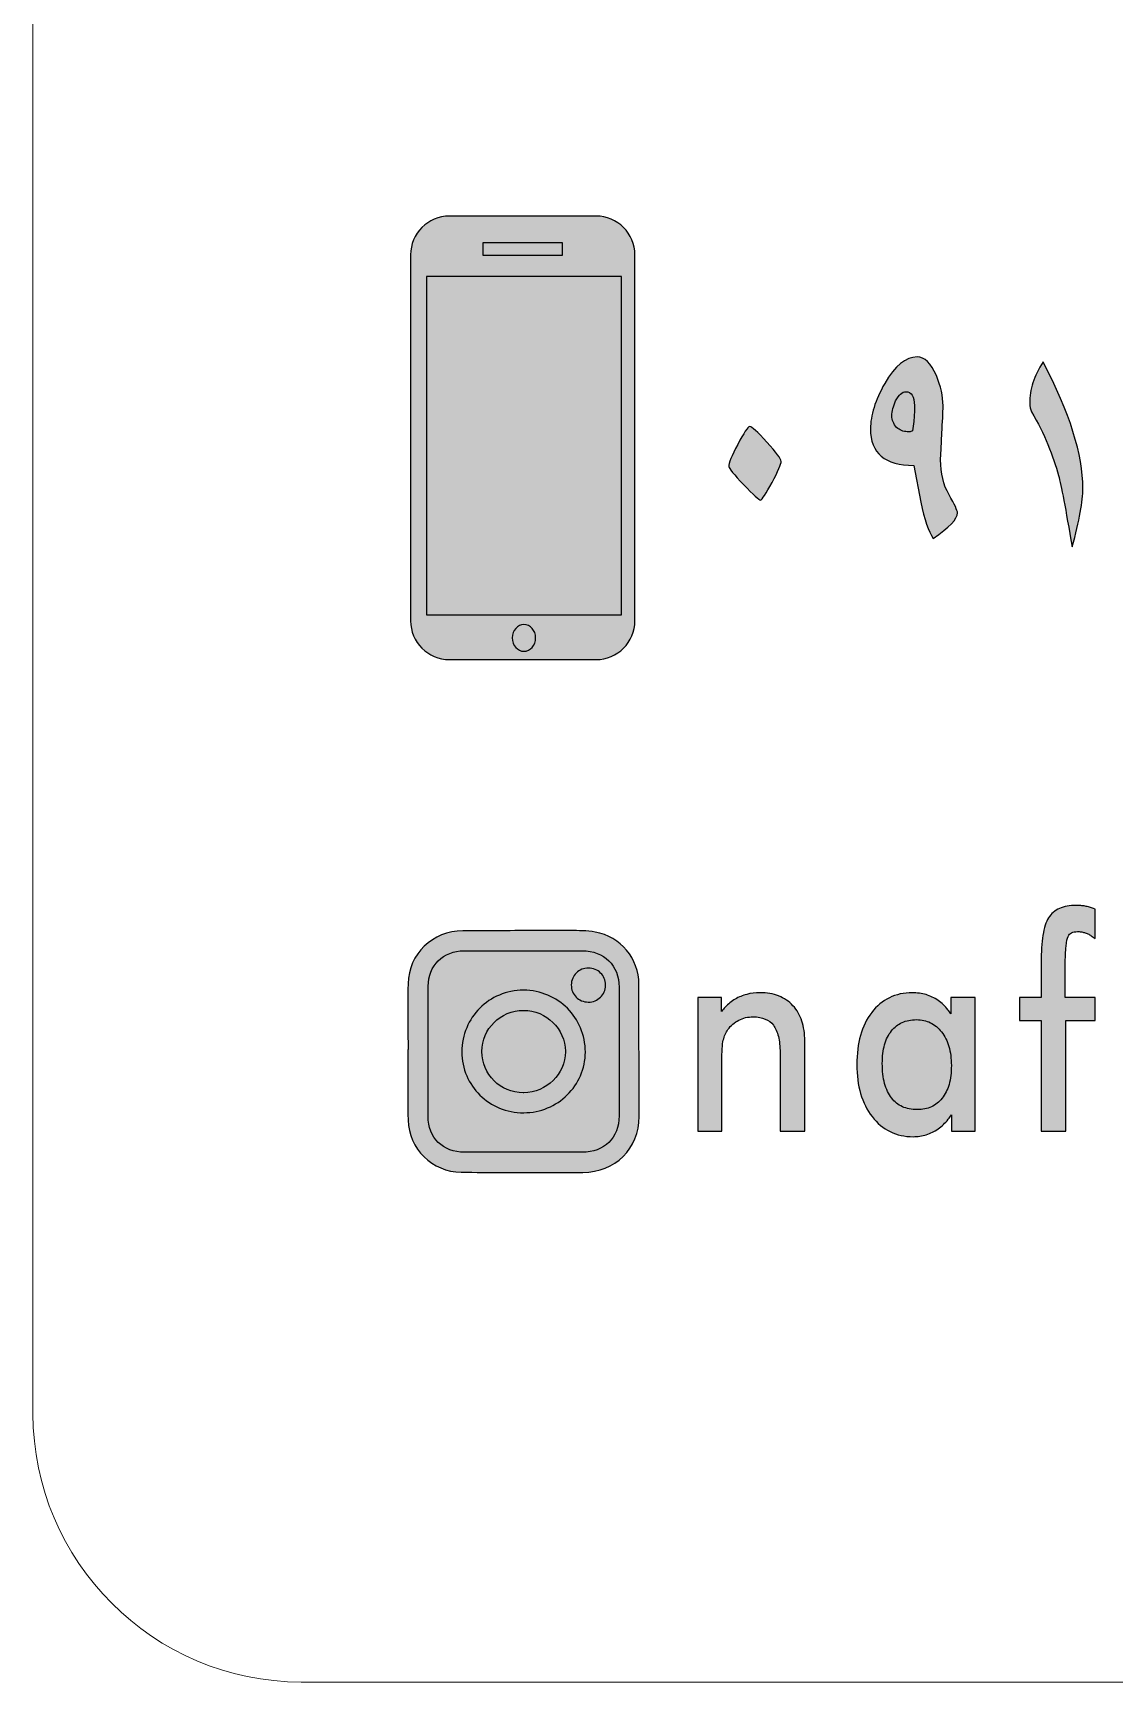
# Model space of a CAD drawing. Header units: millimetres. Extents: x -87.7 to -37.9, y -26.6 to 23.2.
# Drawn here: x -87.65 to -71.59, y -26.61 to -2.11 of the extents above; entities that cross this region are included whole.
import ezdxf

# ---------------------------------------------------------------- set-up
doc = ezdxf.new("R2010")
doc.units = ezdxf.units.MM
doc.header["$MEASUREMENT"] = 0
doc.layers.add('Layer 1', color=7, linetype='Continuous')

msp = doc.modelspace()

# ---------------------------------------------------------------- hatches: boundary and pattern name
at = {"layer": 'Layer 1', "true_color": 0x373435}
h = msp.add_hatch(color=250, dxfattribs=at)
edge = h.paths.add_edge_path()
edge.add_spline(control_points=[(-79.2839, -11.4201), (-79.2839, -11.4201), (-81.4641, -11.4201), (-81.4641, -11.4201), (-81.7827, -11.4201), (-82.0408, -11.1616), (-82.0408, -10.843), (-82.0408, -10.843), (-82.0408, -5.4091), (-82.0408, -5.4091), (-82.0408, -5.0904), (-81.7827, -4.8319), (-81.4641, -4.8319), (-81.4641, -4.8319), (-79.2839, -4.8319), (-79.2839, -4.8319), (-78.9653, -4.8319), (-78.7071, -5.0904), (-78.7071, -5.4091), (-78.7071, -5.4091), (-78.7071, -10.843), (-78.7071, -10.843), (-78.7071, -11.1616), (-78.9653, -11.4201), (-79.2839, -11.4201)], knot_values=[0, 0, 0, 0, 0.125, 0.125, 0.125, 0.25, 0.25, 0.25, 0.375, 0.375, 0.375, 0.5, 0.5, 0.5, 0.625, 0.625, 0.625, 0.75, 0.75, 0.75, 0.875, 0.875, 0.875, 1, 1, 1, 1], degree=3, periodic=1)
at = {"layer": 'Layer 1', "true_color": 0xfefefe}
h = msp.add_hatch(color=7, dxfattribs=at)
edge = h.paths.add_edge_path()
edge.add_spline(control_points=[(-79.7813, -5.414), (-79.7813, -5.414), (-80.9668, -5.414), (-80.9668, -5.414), (-80.9668, -5.414), (-80.9668, -5.2311), (-80.9668, -5.2311), (-80.9668, -5.2311), (-79.7813, -5.2311), (-79.7813, -5.2311), (-79.7813, -5.2311), (-79.7813, -5.414), (-79.7813, -5.414)], knot_values=[0, 0, 0, 0, 0.25, 0.25, 0.25, 0.5, 0.5, 0.5, 0.75, 0.75, 0.75, 1, 1, 1, 1], degree=3, periodic=1)
h = msp.add_hatch(color=7, dxfattribs=at)
edge = h.paths.add_edge_path()
edge.add_spline(control_points=[(-78.9086, -10.7572), (-78.9086, -10.7572), (-81.8038, -10.7572), (-81.8038, -10.7572), (-81.8038, -10.7572), (-81.8038, -5.7283), (-81.8038, -5.7283), (-81.8038, -5.7283), (-78.9086, -5.7283), (-78.9086, -5.7283), (-78.9086, -5.7283), (-78.9086, -10.7572), (-78.9086, -10.7572)], knot_values=[0, 0, 0, 0, 0.25, 0.25, 0.25, 0.5, 0.5, 0.5, 0.75, 0.75, 0.75, 1, 1, 1, 1], degree=3, periodic=1)
at = {"layer": 'Layer 1', "true_color": 0x373435}
h = msp.add_hatch(color=250, dxfattribs=at)
edge = h.paths.add_edge_path()
edge.add_spline(control_points=[(-73.9147, -9.2418), (-73.9147, -9.33), (-74.0349, -9.456), (-74.2754, -9.6194), (-74.3427, -9.5161), (-74.405, -9.3371), (-74.4611, -9.083), (-74.4611, -9.083), (-74.5652, -8.5344), (-74.5652, -8.5344), (-74.9932, -8.5344), (-75.2074, -8.3537), (-75.2074, -7.9922), (-75.2074, -7.7924), (-75.1369, -7.5674), (-74.9961, -7.3183), (-74.8442, -7.0558), (-74.6826, -6.9244), (-74.512, -6.9244), (-74.405, -6.9244), (-74.3099, -7.017), (-74.2275, -7.202), (-74.1616, -7.3589), (-74.1289, -7.5083), (-74.1289, -7.6509), (-74.1289, -7.756), (-74.1353, -7.8907), (-74.1487, -8.0541), (-74.1487, -8.0541), (-74.1569, -8.2867), (-74.1569, -8.2867), (-74.1569, -8.2867), (-74.1652, -8.4541), (-74.1652, -8.4541), (-74.1652, -8.6521), (-74.1239, -8.8246), (-74.0403, -8.9707), (-73.9564, -9.1168), (-73.9147, -9.2072), (-73.9147, -9.2418)], knot_values=[0, 0, 0, 0, 0.0769231, 0.0769231, 0.0769231, 0.1538462, 0.1538462, 0.1538462, 0.2307692, 0.2307692, 0.2307692, 0.3076923, 0.3076923, 0.3076923, 0.3846154, 0.3846154, 0.3846154, 0.4615385, 0.4615385, 0.4615385, 0.5384615, 0.5384615, 0.5384615, 0.6153846, 0.6153846, 0.6153846, 0.6923077, 0.6923077, 0.6923077, 0.7692308, 0.7692308, 0.7692308, 0.8461538, 0.8461538, 0.8461538, 0.9230769, 0.9230769, 0.9230769, 1, 1, 1, 1], degree=3, periodic=1)
h = msp.add_hatch(color=250, dxfattribs=at)
edge = h.paths.add_edge_path()
edge.add_spline(control_points=[(-72.0503, -8.8758), (-72.0503, -9.0629), (-72.104, -9.3531), (-72.2108, -9.7466), (-72.3067, -9.1814), (-72.3736, -8.8271), (-72.4121, -8.6857), (-72.4507, -8.5431), (-72.5032, -8.3904), (-72.5702, -8.2271), (-72.6364, -8.0636), (-72.7178, -7.9012), (-72.8136, -7.7403), (-72.8322, -7.701), (-72.8416, -7.6582), (-72.8416, -7.6107), (-72.8416, -7.5614), (-72.838, -7.511), (-72.8305, -7.4591), (-72.8229, -7.408), (-72.8107, -7.3572), (-72.7941, -7.3079), (-72.7599, -7.2068), (-72.7095, -7.1034), (-72.6418, -6.998), (-72.2476, -7.7528), (-72.0503, -8.3786), (-72.0503, -8.8758)], knot_values=[0, 0, 0, 0, 0.1111111, 0.1111111, 0.1111111, 0.2222222, 0.2222222, 0.2222222, 0.3333333, 0.3333333, 0.3333333, 0.4444444, 0.4444444, 0.4444444, 0.5555556, 0.5555556, 0.5555556, 0.6666667, 0.6666667, 0.6666667, 0.7777778, 0.7777778, 0.7777778, 0.8888889, 0.8888889, 0.8888889, 1, 1, 1, 1], degree=3, periodic=1)
h = msp.add_hatch(color=250, dxfattribs=at)
edge = h.paths.add_edge_path()
edge.add_spline(control_points=[(-74.554, -7.7248), (-74.554, -7.7248), (-74.554, -7.6473), (-74.554, -7.6473), (-74.554, -7.5094), (-74.5973, -7.4407), (-74.6836, -7.4407), (-74.734, -7.4407), (-74.7841, -7.4861), (-74.833, -7.5764), (-74.8705, -7.656), (-74.8892, -7.7301), (-74.8892, -7.7989), (-74.8892, -7.8615), (-74.8658, -7.9185), (-74.8193, -7.9699), (-74.7729, -8.0131), (-74.7196, -8.0343), (-74.6602, -8.0343), (-74.6602, -8.0343), (-74.6156, -8.0343), (-74.6156, -8.0343), (-74.6156, -8.0343), (-74.585, -8.0213), (-74.585, -8.0213), (-74.585, -8.0213), (-74.5652, -7.8827), (-74.5652, -7.8827), (-74.5652, -7.8827), (-74.554, -7.7248), (-74.554, -7.7248)], knot_values=[0, 0, 0, 0, 0.1, 0.1, 0.1, 0.2, 0.2, 0.2, 0.3, 0.3, 0.3, 0.4, 0.4, 0.4, 0.5, 0.5, 0.5, 0.6, 0.6, 0.6, 0.7, 0.7, 0.7, 0.8, 0.8, 0.8, 0.9, 0.9, 0.9, 1, 1, 1, 1], degree=3, periodic=1)
h = msp.add_hatch(color=250, dxfattribs=at)
edge = h.paths.add_edge_path()
edge.add_spline(control_points=[(-76.5339, -8.4764), (-76.5339, -8.5149), (-76.5789, -8.6189), (-76.6693, -8.7878), (-76.7593, -8.9566), (-76.8165, -9.0445), (-76.841, -9.051), (-76.8615, -9.051), (-76.9447, -8.9743), (-77.0901, -8.8216), (-77.2355, -8.669), (-77.3104, -8.5786), (-77.314, -8.5506), (-77.314, -8.5055), (-77.269, -8.3962), (-77.179, -8.2233), (-77.0887, -8.0498), (-77.0296, -7.9612), (-77.0011, -7.9569), (-76.9713, -7.9569), (-76.8859, -8.0343), (-76.7452, -8.1891), (-76.6041, -8.3443), (-76.5339, -8.4396), (-76.5339, -8.4764)], knot_values=[0, 0, 0, 0, 0.125, 0.125, 0.125, 0.25, 0.25, 0.25, 0.375, 0.375, 0.375, 0.5, 0.5, 0.5, 0.625, 0.625, 0.625, 0.75, 0.75, 0.75, 0.875, 0.875, 0.875, 1, 1, 1, 1], degree=3, periodic=1)
at = {"layer": 'Layer 1', "true_color": 0xfefefe}
h = msp.add_hatch(color=7, dxfattribs=at)
edge = h.paths.add_edge_path()
edge.add_spline(control_points=[(-80.1825, -11.0973), (-80.1825, -11.2075), (-80.2603, -11.2964), (-80.3564, -11.2964), (-80.4524, -11.2964), (-80.5299, -11.2075), (-80.5299, -11.0973), (-80.5299, -10.9872), (-80.4524, -10.8982), (-80.3564, -10.8982), (-80.2603, -10.8982), (-80.1825, -10.9872), (-80.1825, -11.0973)], knot_values=[0, 0, 0, 0, 0.25, 0.25, 0.25, 0.5, 0.5, 0.5, 0.75, 0.75, 0.75, 1, 1, 1, 1], degree=3, periodic=1)
at = {"layer": 'Layer 1', "true_color": 0x363435}
h = msp.add_hatch(color=250, dxfattribs=at)
edge = h.paths.add_edge_path()
edge.add_spline(control_points=[(-72.6719, -18.3877), (-72.6719, -18.3877), (-72.6719, -16.7834), (-72.6719, -16.7834), (-72.6719, -16.7834), (-72.9927, -16.7834), (-72.9927, -16.7834), (-72.9927, -16.7834), (-72.9927, -16.4376), (-72.9927, -16.4376), (-72.9927, -16.4376), (-72.6719, -16.4376), (-72.6719, -16.4376), (-72.6719, -16.4376), (-72.6719, -15.9218), (-72.6719, -15.9218), (-72.6719, -15.7617), (-72.6628, -15.6264), (-72.645, -15.5167), (-72.6266, -15.4042), (-72.5986, -15.3176), (-72.561, -15.2574), (-72.5221, -15.1949), (-72.4675, -15.1479), (-72.3978, -15.1168), (-72.3299, -15.0867), (-72.2479, -15.0715), (-72.1521, -15.0715), (-72.1521, -15.0715), (-72.0836, -15.074), (-72.0836, -15.074), (-72.0614, -15.0757), (-72.0391, -15.0786), (-72.0172, -15.0823), (-71.9958, -15.0859), (-71.9743, -15.0908), (-71.9533, -15.0967), (-71.9328, -15.1026), (-71.9123, -15.1098), (-71.8922, -15.1178), (-71.8922, -15.1178), (-71.8683, -15.1274), (-71.8683, -15.1274), (-71.8683, -15.1274), (-71.8683, -15.5614), (-71.8683, -15.5614), (-71.8683, -15.5614), (-71.927, -15.523), (-71.927, -15.523), (-71.9436, -15.5122), (-71.9605, -15.5027), (-71.9772, -15.4948), (-71.9938, -15.4871), (-72.0107, -15.4806), (-72.0272, -15.4757), (-72.0443, -15.4707), (-72.0613, -15.4666), (-72.0781, -15.4643), (-72.0953, -15.4618), (-72.1128, -15.4605), (-72.1304, -15.4605), (-72.1662, -15.4605), (-72.1958, -15.4666), (-72.2188, -15.4789), (-72.2406, -15.4905), (-72.2578, -15.5084), (-72.27, -15.5319), (-72.2836, -15.5584), (-72.2943, -15.607), (-72.3015, -15.6772), (-72.3091, -15.7503), (-72.3131, -15.8466), (-72.3131, -15.9657), (-72.3131, -15.9657), (-72.3131, -16.4376), (-72.3131, -16.4376), (-72.3131, -16.4376), (-71.8683, -16.4376), (-71.8683, -16.4376), (-71.8683, -16.4376), (-71.8683, -16.7834), (-71.8683, -16.7834), (-71.8683, -16.7834), (-72.3057, -16.7834), (-72.3057, -16.7834), (-72.3057, -16.7834), (-72.3057, -18.4257), (-72.3057, -18.4257), (-72.3057, -18.4257), (-72.6719, -18.4257), (-72.6719, -18.4257), (-72.6719, -18.4257), (-72.6719, -18.3877), (-72.6719, -18.3877)], knot_values=[0, 0, 0, 0, 0.0322581, 0.0322581, 0.0322581, 0.0645161, 0.0645161, 0.0645161, 0.0967742, 0.0967742, 0.0967742, 0.1290323, 0.1290323, 0.1290323, 0.1612903, 0.1612903, 0.1612903, 0.1935484, 0.1935484, 0.1935484, 0.2258065, 0.2258065, 0.2258065, 0.2580645, 0.2580645, 0.2580645, 0.2903226, 0.2903226, 0.2903226, 0.3225806, 0.3225806, 0.3225806, 0.3548387, 0.3548387, 0.3548387, 0.3870968, 0.3870968, 0.3870968, 0.4193548, 0.4193548, 0.4193548, 0.4516129, 0.4516129, 0.4516129, 0.483871, 0.483871, 0.483871, 0.516129, 0.516129, 0.516129, 0.5483871, 0.5483871, 0.5483871, 0.5806452, 0.5806452, 0.5806452, 0.6129032, 0.6129032, 0.6129032, 0.6451613, 0.6451613, 0.6451613, 0.6774194, 0.6774194, 0.6774194, 0.7096774, 0.7096774, 0.7096774, 0.7419355, 0.7419355, 0.7419355, 0.7741935, 0.7741935, 0.7741935, 0.8064516, 0.8064516, 0.8064516, 0.8387097, 0.8387097, 0.8387097, 0.8709677, 0.8709677, 0.8709677, 0.9032258, 0.9032258, 0.9032258, 0.9354839, 0.9354839, 0.9354839, 0.9677419, 0.9677419, 0.9677419, 1, 1, 1, 1], degree=3, periodic=1)
h = msp.add_hatch(color=250, dxfattribs=at)
edge = h.paths.add_edge_path()
edge.add_spline(control_points=[(-82.0788, -17.2095), (-82.0788, -17.2095), (-82.0797, -16.9283), (-82.0797, -16.9283), (-82.0809, -16.6967), (-82.082, -16.4648), (-82.0778, -16.2336), (-82.0737, -16.0123), (-81.9824, -15.8163), (-81.8365, -15.6759), (-81.69, -15.5349), (-81.4882, -15.4493), (-81.2641, -15.4489), (-81.2641, -15.4489), (-80.8496, -15.4476), (-80.8496, -15.4476), (-80.4653, -15.4464), (-80.0807, -15.4451), (-79.6961, -15.4458), (-79.6961, -15.4458), (-79.6708, -15.4457), (-79.6708, -15.4457), (-79.5465, -15.446), (-79.4199, -15.4463), (-79.2968, -15.4685), (-79.1066, -15.503), (-78.945, -15.6008), (-78.8308, -15.7375), (-78.716, -15.8749), (-78.6488, -16.0525), (-78.6482, -16.245), (-78.6482, -16.245), (-78.6441, -18.206), (-78.6441, -18.206), (-78.6443, -18.4462), (-78.7328, -18.6538), (-78.8819, -18.8014), (-79.0311, -18.9493), (-79.2408, -19.0367), (-79.4827, -19.0367), (-79.4827, -19.0367), (-80.0249, -19.0374), (-80.0249, -19.0374), (-80.4465, -19.0384), (-80.8685, -19.0393), (-81.2898, -19.0351), (-81.5037, -19.0329), (-81.6983, -18.9457), (-81.8405, -18.806), (-81.983, -18.6663), (-82.0734, -18.4735), (-82.0783, -18.2612), (-82.0836, -18.027), (-82.0823, -17.792), (-82.081, -17.5576), (-82.081, -17.5576), (-82.08, -17.2095), (-82.08, -17.2095), (-82.08, -17.2095), (-82.0788, -17.2095), (-82.0788, -17.2095)], knot_values=[0, 0, 0, 0, 0.05, 0.05, 0.05, 0.1, 0.1, 0.1, 0.15, 0.15, 0.15, 0.2, 0.2, 0.2, 0.25, 0.25, 0.25, 0.3, 0.3, 0.3, 0.35, 0.35, 0.35, 0.4, 0.4, 0.4, 0.45, 0.45, 0.45, 0.5, 0.5, 0.5, 0.55, 0.55, 0.55, 0.6, 0.6, 0.6, 0.65, 0.65, 0.65, 0.7, 0.7, 0.7, 0.75, 0.75, 0.75, 0.8, 0.8, 0.8, 0.85, 0.85, 0.85, 0.9, 0.9, 0.9, 0.95, 0.95, 0.95, 1, 1, 1, 1], degree=3, periodic=1)
h = msp.add_hatch(color=250, dxfattribs=at)
edge = h.paths.add_edge_path()
edge.add_spline(control_points=[(-81.7797, -17.245), (-81.7797, -17.245), (-81.7797, -18.2046), (-81.7797, -18.2046), (-81.7797, -18.3639), (-81.7248, -18.4981), (-81.6302, -18.5917), (-81.5357, -18.6853), (-81.4004, -18.7394), (-81.2393, -18.7394), (-81.2393, -18.7394), (-79.4926, -18.7394), (-79.4926, -18.7394), (-79.3274, -18.7394), (-79.1898, -18.6853), (-79.0941, -18.5911), (-78.9987, -18.4972), (-78.9435, -18.3618), (-78.9434, -18.1997), (-78.9434, -18.1997), (-78.9434, -16.2866), (-78.9434, -16.2866), (-78.9435, -16.1245), (-78.9988, -15.9886), (-79.0945, -15.8938), (-79.1901, -15.7991), (-79.3274, -15.7442), (-79.4913, -15.7439), (-79.4913, -15.7439), (-81.244, -15.7442), (-81.244, -15.7442), (-81.4002, -15.7443), (-81.5344, -15.7999), (-81.6289, -15.8933), (-81.7234, -15.9869), (-81.7793, -16.1194), (-81.7793, -16.2735), (-81.7793, -16.2735), (-81.7797, -17.245), (-81.7797, -17.245)], knot_values=[0, 0, 0, 0, 0.0769231, 0.0769231, 0.0769231, 0.1538462, 0.1538462, 0.1538462, 0.2307692, 0.2307692, 0.2307692, 0.3076923, 0.3076923, 0.3076923, 0.3846154, 0.3846154, 0.3846154, 0.4615385, 0.4615385, 0.4615385, 0.5384615, 0.5384615, 0.5384615, 0.6153846, 0.6153846, 0.6153846, 0.6923077, 0.6923077, 0.6923077, 0.7692308, 0.7692308, 0.7692308, 0.8461538, 0.8461538, 0.8461538, 0.9230769, 0.9230769, 0.9230769, 1, 1, 1, 1], degree=3, periodic=1)
h = msp.add_hatch(color=250, dxfattribs=at)
edge = h.paths.add_edge_path()
edge.add_spline(control_points=[(-79.3982, -16.002), (-79.3265, -16.0028), (-79.2628, -16.0309), (-79.2172, -16.076), (-79.1713, -16.1214), (-79.1433, -16.1843), (-79.1433, -16.2542), (-79.1433, -16.2542), (-79.1433, -16.2585), (-79.1433, -16.2585), (-79.1443, -16.3286), (-79.173, -16.3908), (-79.2186, -16.4356), (-79.2644, -16.4802), (-79.3274, -16.5076), (-79.3974, -16.5078), (-79.3974, -16.5078), (-79.4018, -16.5079), (-79.4018, -16.5079), (-79.4732, -16.5068), (-79.5364, -16.4784), (-79.5814, -16.4327), (-79.6264, -16.3868), (-79.6535, -16.3236), (-79.6531, -16.2531), (-79.6523, -16.1825), (-79.6233, -16.1193), (-79.5774, -16.0742), (-79.5314, -16.0291), (-79.468, -16.0014), (-79.3982, -16.002)], knot_values=[0, 0, 0, 0, 0.1, 0.1, 0.1, 0.2, 0.2, 0.2, 0.3, 0.3, 0.3, 0.4, 0.4, 0.4, 0.5, 0.5, 0.5, 0.6, 0.6, 0.6, 0.7, 0.7, 0.7, 0.8, 0.8, 0.8, 0.9, 0.9, 0.9, 1, 1, 1, 1], degree=3, periodic=1)
h = msp.add_hatch(color=250, dxfattribs=at)
edge = h.paths.add_edge_path()
edge.add_spline(control_points=[(-80.3604, -18.1515), (-80.616, -18.1516), (-80.8452, -18.0516), (-81.0108, -17.8888), (-81.1765, -17.7262), (-81.2785, -17.5003), (-81.2787, -17.2493), (-81.2787, -17.2493), (-81.2788, -17.2467), (-81.2788, -17.2467), (-81.2784, -16.9913), (-81.177, -16.7624), (-81.012, -16.5976), (-80.847, -16.4328), (-80.618, -16.3317), (-80.3631, -16.3316), (-80.3631, -16.3316), (-80.3612, -16.3315), (-80.3612, -16.3315), (-80.106, -16.3321), (-79.8764, -16.4345), (-79.711, -16.6003), (-79.5456, -16.7661), (-79.4437, -16.9958), (-79.4437, -17.251), (-79.4439, -17.4988), (-79.5471, -17.724), (-79.7133, -17.8871), (-79.8793, -18.0502), (-80.1085, -18.1513), (-80.3604, -18.1515)], knot_values=[0, 0, 0, 0, 0.1, 0.1, 0.1, 0.2, 0.2, 0.2, 0.3, 0.3, 0.3, 0.4, 0.4, 0.4, 0.5, 0.5, 0.5, 0.6, 0.6, 0.6, 0.7, 0.7, 0.7, 0.8, 0.8, 0.8, 0.9, 0.9, 0.9, 1, 1, 1, 1], degree=3, periodic=1)
h = msp.add_hatch(color=250, dxfattribs=at)
edge = h.paths.add_edge_path()
edge.add_spline(control_points=[(-77.7748, -18.3877), (-77.7748, -18.3877), (-77.7748, -16.4376), (-77.7748, -16.4376), (-77.7748, -16.4376), (-77.4195, -16.4376), (-77.4195, -16.4376), (-77.4195, -16.4376), (-77.4195, -16.6459), (-77.4195, -16.6459), (-77.4026, -16.624), (-77.3849, -16.6035), (-77.3666, -16.5842), (-77.3211, -16.536), (-77.2713, -16.4959), (-77.2177, -16.464), (-77.1643, -16.4326), (-77.1064, -16.4085), (-77.0448, -16.3926), (-76.9831, -16.3768), (-76.9175, -16.3687), (-76.8486, -16.3687), (-76.7455, -16.3687), (-76.6531, -16.3848), (-76.5717, -16.4164), (-76.4893, -16.4485), (-76.4182, -16.4968), (-76.359, -16.5609), (-76.3002, -16.6248), (-76.256, -16.7008), (-76.2266, -16.789), (-76.1976, -16.876), (-76.1831, -16.9751), (-76.1831, -17.0858), (-76.1831, -17.0858), (-76.1831, -18.4257), (-76.1831, -18.4257), (-76.1831, -18.4257), (-76.5506, -18.4257), (-76.5506, -18.4257), (-76.5506, -18.4257), (-76.5506, -17.2615), (-76.5506, -17.2615), (-76.5506, -17.1677), (-76.5592, -17.0863), (-76.5761, -17.0177), (-76.5926, -16.9507), (-76.6174, -16.8955), (-76.6497, -16.8526), (-76.6812, -16.8108), (-76.7214, -16.7795), (-76.7699, -16.7589), (-76.8198, -16.7375), (-76.8797, -16.7268), (-76.9487, -16.7268), (-76.9885, -16.7268), (-77.0266, -16.7309), (-77.0622, -16.739), (-77.098, -16.7472), (-77.1321, -16.7596), (-77.164, -16.7759), (-77.196, -16.792), (-77.2255, -16.8119), (-77.2524, -16.8352), (-77.279, -16.8583), (-77.3032, -16.8851), (-77.3246, -16.9155), (-77.3406, -16.9383), (-77.3547, -16.9631), (-77.3662, -16.9892), (-77.3776, -17.0152), (-77.3871, -17.0435), (-77.3942, -17.0734), (-77.4013, -17.1036), (-77.4067, -17.1459), (-77.4104, -17.1998), (-77.4141, -17.2543), (-77.416, -17.3209), (-77.416, -17.3993), (-77.416, -17.3993), (-77.416, -18.4257), (-77.416, -18.4257), (-77.416, -18.4257), (-77.7748, -18.4257), (-77.7748, -18.4257), (-77.7748, -18.4257), (-77.7748, -18.3877), (-77.7748, -18.3877)], knot_values=[0, 0, 0, 0, 0.0344828, 0.0344828, 0.0344828, 0.0689655, 0.0689655, 0.0689655, 0.1034483, 0.1034483, 0.1034483, 0.137931, 0.137931, 0.137931, 0.1724138, 0.1724138, 0.1724138, 0.2068966, 0.2068966, 0.2068966, 0.2413793, 0.2413793, 0.2413793, 0.2758621, 0.2758621, 0.2758621, 0.3103448, 0.3103448, 0.3103448, 0.3448276, 0.3448276, 0.3448276, 0.3793103, 0.3793103, 0.3793103, 0.4137931, 0.4137931, 0.4137931, 0.4482759, 0.4482759, 0.4482759, 0.4827586, 0.4827586, 0.4827586, 0.5172414, 0.5172414, 0.5172414, 0.5517241, 0.5517241, 0.5517241, 0.5862069, 0.5862069, 0.5862069, 0.6206897, 0.6206897, 0.6206897, 0.6551724, 0.6551724, 0.6551724, 0.6896552, 0.6896552, 0.6896552, 0.7241379, 0.7241379, 0.7241379, 0.7586207, 0.7586207, 0.7586207, 0.7931034, 0.7931034, 0.7931034, 0.8275862, 0.8275862, 0.8275862, 0.862069, 0.862069, 0.862069, 0.8965517, 0.8965517, 0.8965517, 0.9310345, 0.9310345, 0.9310345, 0.9655172, 0.9655172, 0.9655172, 1, 1, 1, 1], degree=3, periodic=1)
h = msp.add_hatch(color=250, dxfattribs=at)
edge = h.paths.add_edge_path()
edge.add_spline(control_points=[(-73.6525, -16.4756), (-73.6525, -16.4756), (-73.6525, -18.4257), (-73.6525, -18.4257), (-73.6525, -18.4257), (-74.0056, -18.4257), (-74.0056, -18.4257), (-74.0056, -18.4257), (-74.0056, -18.1846), (-74.0056, -18.1846), (-74.0205, -18.2071), (-74.0362, -18.2286), (-74.0524, -18.2488), (-74.0972, -18.3047), (-74.1473, -18.3522), (-74.202, -18.3906), (-74.2574, -18.4292), (-74.3163, -18.4585), (-74.3779, -18.478), (-74.4399, -18.4973), (-74.5051, -18.5071), (-74.5731, -18.5071), (-74.6987, -18.5071), (-74.8126, -18.4822), (-74.9145, -18.4324), (-75.0161, -18.3829), (-75.1056, -18.3083), (-75.1825, -18.2091), (-75.2586, -18.1109), (-75.3157, -17.9971), (-75.3536, -17.8677), (-75.3912, -17.7394), (-75.4101, -17.5957), (-75.4101, -17.4369), (-75.4101, -17.2763), (-75.3917, -17.1311), (-75.3552, -17.0024), (-75.3184, -16.8727), (-75.2628, -16.7593), (-75.1889, -16.6626), (-75.1143, -16.5651), (-75.0265, -16.4916), (-74.9261, -16.4425), (-74.8257, -16.3934), (-74.7128, -16.3687), (-74.5879, -16.3687), (-74.5146, -16.3687), (-74.4455, -16.3783), (-74.3814, -16.3972), (-74.3171, -16.4163), (-74.2571, -16.4452), (-74.2022, -16.4836), (-74.1477, -16.5216), (-74.0983, -16.5689), (-74.0547, -16.6253), (-74.0403, -16.6439), (-74.0263, -16.6636), (-74.013, -16.6845), (-74.013, -16.6845), (-74.013, -16.4376), (-74.013, -16.4376), (-74.013, -16.4376), (-73.6525, -16.4376), (-73.6525, -16.4376), (-73.6525, -16.4376), (-73.6525, -16.4756), (-73.6525, -16.4756)], knot_values=[0, 0, 0, 0, 0.0454545, 0.0454545, 0.0454545, 0.0909091, 0.0909091, 0.0909091, 0.1363636, 0.1363636, 0.1363636, 0.1818182, 0.1818182, 0.1818182, 0.2272727, 0.2272727, 0.2272727, 0.2727273, 0.2727273, 0.2727273, 0.3181818, 0.3181818, 0.3181818, 0.3636364, 0.3636364, 0.3636364, 0.4090909, 0.4090909, 0.4090909, 0.4545455, 0.4545455, 0.4545455, 0.5, 0.5, 0.5, 0.5454545, 0.5454545, 0.5454545, 0.5909091, 0.5909091, 0.5909091, 0.6363636, 0.6363636, 0.6363636, 0.6818182, 0.6818182, 0.6818182, 0.7272727, 0.7272727, 0.7272727, 0.7727273, 0.7727273, 0.7727273, 0.8181818, 0.8181818, 0.8181818, 0.8636364, 0.8636364, 0.8636364, 0.9090909, 0.9090909, 0.9090909, 0.9545455, 0.9545455, 0.9545455, 1, 1, 1, 1], degree=3, periodic=1)
h = msp.add_hatch(color=250, dxfattribs=at)
edge = h.paths.add_edge_path()
edge.add_spline(control_points=[(-80.3616, -16.6308), (-80.3616, -16.6308), (-80.3648, -16.6309), (-80.3648, -16.6309), (-80.535, -16.6313), (-80.6894, -16.6999), (-80.8008, -16.8101), (-80.9122, -16.9203), (-80.9814, -17.0725), (-80.9814, -17.2402), (-80.9814, -17.2402), (-80.9813, -17.2433), (-80.9813, -17.2433), (-80.9811, -17.4117), (-80.912, -17.5646), (-80.8008, -17.6752), (-80.6898, -17.7857), (-80.536, -17.8544), (-80.3666, -17.8545), (-80.3666, -17.8545), (-80.3592, -17.8544), (-80.3592, -17.8544), (-80.1893, -17.8529), (-80.0345, -17.7835), (-79.9226, -17.6733), (-79.8107, -17.5631), (-79.7411, -17.4117), (-79.7409, -17.2459), (-79.7409, -17.2459), (-79.741, -17.239), (-79.741, -17.239), (-79.7427, -17.0716), (-79.8131, -16.9194), (-79.9252, -16.8095), (-80.0374, -16.6993), (-80.1921, -16.6308), (-80.3616, -16.6308)], knot_values=[0, 0, 0, 0, 0.0833333, 0.0833333, 0.0833333, 0.1666667, 0.1666667, 0.1666667, 0.25, 0.25, 0.25, 0.3333333, 0.3333333, 0.3333333, 0.4166667, 0.4166667, 0.4166667, 0.5, 0.5, 0.5, 0.5833333, 0.5833333, 0.5833333, 0.6666667, 0.6666667, 0.6666667, 0.75, 0.75, 0.75, 0.8333333, 0.8333333, 0.8333333, 0.9166667, 0.9166667, 0.9166667, 1, 1, 1, 1], degree=3, periodic=1)
h = msp.add_hatch(color=250, dxfattribs=at)
edge = h.paths.add_edge_path()
edge.add_spline(control_points=[(-74.0056, -17.4496), (-74.0056, -17.3451), (-74.018, -17.251), (-74.0426, -17.1677), (-74.0669, -17.0855), (-74.1034, -17.0131), (-74.1517, -16.9514), (-74.1994, -16.8901), (-74.2543, -16.8442), (-74.316, -16.814), (-74.3775, -16.7838), (-74.447, -16.7686), (-74.5239, -16.7686), (-74.6044, -16.7686), (-74.6757, -16.7828), (-74.7375, -16.8107), (-74.7985, -16.8383), (-74.8513, -16.8803), (-74.8955, -16.9359), (-74.9404, -16.9925), (-74.9744, -17.0609), (-74.997, -17.1406), (-75.0199, -17.2216), (-75.0316, -17.315), (-75.0316, -17.4204), (-75.0316, -17.5325), (-75.0199, -17.6316), (-74.9966, -17.7175), (-74.9737, -17.802), (-74.9396, -17.8736), (-74.8944, -17.932), (-74.85, -17.9897), (-74.796, -18.0331), (-74.7334, -18.0617), (-74.6701, -18.0906), (-74.5965, -18.1051), (-74.513, -18.1051), (-74.4333, -18.1051), (-74.3625, -18.091), (-74.3011, -18.063), (-74.2401, -18.0351), (-74.1871, -17.993), (-74.1425, -17.9368), (-74.0972, -17.8799), (-74.063, -17.811), (-74.0404, -17.731), (-74.0173, -17.6494), (-74.0056, -17.5555), (-74.0056, -17.4496)], knot_values=[0, 0, 0, 0, 0.0625, 0.0625, 0.0625, 0.125, 0.125, 0.125, 0.1875, 0.1875, 0.1875, 0.25, 0.25, 0.25, 0.3125, 0.3125, 0.3125, 0.375, 0.375, 0.375, 0.4375, 0.4375, 0.4375, 0.5, 0.5, 0.5, 0.5625, 0.5625, 0.5625, 0.625, 0.625, 0.625, 0.6875, 0.6875, 0.6875, 0.75, 0.75, 0.75, 0.8125, 0.8125, 0.8125, 0.875, 0.875, 0.875, 0.9375, 0.9375, 0.9375, 1, 1, 1, 1], degree=3, periodic=1)

# ---------------------------------------------------------------- linework, layer by layer
at = {"layer": 'Layer 1', "color": 250, "lineweight": 18}
msp.add_open_spline([(-83.6677, 23.192), (-83.6677, 23.192), (-41.8353, 23.192), (-41.8353, 23.192), (-39.6442, 23.192), (-37.8515, 21.3993), (-37.8515, 19.2081), (-37.8515, 19.2081), (-37.8515, -22.6241), (-37.8515, -22.6241), (-37.8515, -24.8153), (-39.6442, -26.608), (-41.8353, -26.608), (-41.8353, -26.608), (-83.6677, -26.608), (-83.6677, -26.608), (-85.8588, -26.608), (-87.6515, -24.8153), (-87.6515, -22.6241), (-87.6515, -22.6241), (-87.6515, 19.2081), (-87.6515, 19.2081), (-87.6515, 21.3993), (-85.8588, 23.192), (-83.6677, 23.192)], degree=3, knots=[0, 0, 0, 0, 0.125, 0.125, 0.125, 0.25, 0.25, 0.25, 0.375, 0.375, 0.375, 0.5, 0.5, 0.5, 0.625, 0.625, 0.625, 0.75, 0.75, 0.75, 0.875, 0.875, 0.875, 1, 1, 1, 1], dxfattribs=at)
at = {"layer": 'Layer 1', "color": 250}
for points, knots in [([(-79.2839, -11.4201), (-79.2839, -11.4201), (-81.4641, -11.4201), (-81.4641, -11.4201), (-81.7827, -11.4201), (-82.0408, -11.1616), (-82.0408, -10.843), (-82.0408, -10.843), (-82.0408, -5.4091), (-82.0408, -5.4091), (-82.0408, -5.0904), (-81.7827, -4.8319), (-81.4641, -4.8319), (-81.4641, -4.8319), (-79.2839, -4.8319), (-79.2839, -4.8319), (-78.9653, -4.8319), (-78.7071, -5.0904), (-78.7071, -5.4091), (-78.7071, -5.4091), (-78.7071, -10.843), (-78.7071, -10.843), (-78.7071, -11.1616), (-78.9653, -11.4201), (-79.2839, -11.4201)], [0, 0, 0, 0, 0.125, 0.125, 0.125, 0.25, 0.25, 0.25, 0.375, 0.375, 0.375, 0.5, 0.5, 0.5, 0.625, 0.625, 0.625, 0.75, 0.75, 0.75, 0.875, 0.875, 0.875, 1, 1, 1, 1]), ([(-73.9147, -9.2418), (-73.9147, -9.33), (-74.0349, -9.456), (-74.2754, -9.6194), (-74.3427, -9.5161), (-74.405, -9.3371), (-74.4611, -9.083), (-74.4611, -9.083), (-74.5652, -8.5344), (-74.5652, -8.5344), (-74.9932, -8.5344), (-75.2074, -8.3537), (-75.2074, -7.9922), (-75.2074, -7.7924), (-75.1369, -7.5674), (-74.9961, -7.3183), (-74.8442, -7.0558), (-74.6826, -6.9244), (-74.512, -6.9244), (-74.405, -6.9244), (-74.3099, -7.017), (-74.2275, -7.202), (-74.1616, -7.3589), (-74.1289, -7.5083), (-74.1289, -7.6509), (-74.1289, -7.756), (-74.1353, -7.8907), (-74.1487, -8.0541), (-74.1487, -8.0541), (-74.1569, -8.2867), (-74.1569, -8.2867), (-74.1569, -8.2867), (-74.1652, -8.4541), (-74.1652, -8.4541), (-74.1652, -8.6521), (-74.1239, -8.8246), (-74.0403, -8.9707), (-73.9564, -9.1168), (-73.9147, -9.2072), (-73.9147, -9.2418)], [0, 0, 0, 0, 0.0769231, 0.0769231, 0.0769231, 0.1538462, 0.1538462, 0.1538462, 0.2307692, 0.2307692, 0.2307692, 0.3076923, 0.3076923, 0.3076923, 0.3846154, 0.3846154, 0.3846154, 0.4615385, 0.4615385, 0.4615385, 0.5384615, 0.5384615, 0.5384615, 0.6153846, 0.6153846, 0.6153846, 0.6923077, 0.6923077, 0.6923077, 0.7692308, 0.7692308, 0.7692308, 0.8461538, 0.8461538, 0.8461538, 0.9230769, 0.9230769, 0.9230769, 1, 1, 1, 1]), ([(-72.0503, -8.8758), (-72.0503, -9.0629), (-72.104, -9.3531), (-72.2108, -9.7466), (-72.3067, -9.1814), (-72.3736, -8.8271), (-72.4121, -8.6857), (-72.4507, -8.5431), (-72.5032, -8.3904), (-72.5702, -8.2271), (-72.6364, -8.0636), (-72.7178, -7.9012), (-72.8136, -7.7403), (-72.8322, -7.701), (-72.8416, -7.6582), (-72.8416, -7.6107), (-72.8416, -7.5614), (-72.838, -7.511), (-72.8305, -7.4591), (-72.8229, -7.408), (-72.8107, -7.3572), (-72.7941, -7.3079), (-72.7599, -7.2068), (-72.7095, -7.1034), (-72.6418, -6.998), (-72.2476, -7.7528), (-72.0503, -8.3786), (-72.0503, -8.8758)], [0, 0, 0, 0, 0.1111111, 0.1111111, 0.1111111, 0.2222222, 0.2222222, 0.2222222, 0.3333333, 0.3333333, 0.3333333, 0.4444444, 0.4444444, 0.4444444, 0.5555556, 0.5555556, 0.5555556, 0.6666667, 0.6666667, 0.6666667, 0.7777778, 0.7777778, 0.7777778, 0.8888889, 0.8888889, 0.8888889, 1, 1, 1, 1]), ([(-74.554, -7.7248), (-74.554, -7.7248), (-74.554, -7.6473), (-74.554, -7.6473), (-74.554, -7.5094), (-74.5973, -7.4407), (-74.6836, -7.4407), (-74.734, -7.4407), (-74.7841, -7.4861), (-74.833, -7.5764), (-74.8705, -7.656), (-74.8892, -7.7301), (-74.8892, -7.7989), (-74.8892, -7.8615), (-74.8658, -7.9185), (-74.8193, -7.9699), (-74.7729, -8.0131), (-74.7196, -8.0343), (-74.6602, -8.0343), (-74.6602, -8.0343), (-74.6156, -8.0343), (-74.6156, -8.0343), (-74.6156, -8.0343), (-74.585, -8.0213), (-74.585, -8.0213), (-74.585, -8.0213), (-74.5652, -7.8827), (-74.5652, -7.8827), (-74.5652, -7.8827), (-74.554, -7.7248), (-74.554, -7.7248)], [0, 0, 0, 0, 0.1, 0.1, 0.1, 0.2, 0.2, 0.2, 0.3, 0.3, 0.3, 0.4, 0.4, 0.4, 0.5, 0.5, 0.5, 0.6, 0.6, 0.6, 0.7, 0.7, 0.7, 0.8, 0.8, 0.8, 0.9, 0.9, 0.9, 1, 1, 1, 1]), ([(-76.5339, -8.4764), (-76.5339, -8.5149), (-76.5789, -8.6189), (-76.6693, -8.7878), (-76.7593, -8.9566), (-76.8165, -9.0445), (-76.841, -9.051), (-76.8615, -9.051), (-76.9447, -8.9743), (-77.0901, -8.8216), (-77.2355, -8.669), (-77.3104, -8.5786), (-77.314, -8.5506), (-77.314, -8.5055), (-77.269, -8.3962), (-77.179, -8.2233), (-77.0887, -8.0498), (-77.0296, -7.9612), (-77.0011, -7.9569), (-76.9713, -7.9569), (-76.8859, -8.0343), (-76.7452, -8.1891), (-76.6041, -8.3443), (-76.5339, -8.4396), (-76.5339, -8.4764)], [0, 0, 0, 0, 0.125, 0.125, 0.125, 0.25, 0.25, 0.25, 0.375, 0.375, 0.375, 0.5, 0.5, 0.5, 0.625, 0.625, 0.625, 0.75, 0.75, 0.75, 0.875, 0.875, 0.875, 1, 1, 1, 1]), ([(-72.6719, -18.3877), (-72.6719, -18.3877), (-72.6719, -16.7834), (-72.6719, -16.7834), (-72.6719, -16.7834), (-72.9927, -16.7834), (-72.9927, -16.7834), (-72.9927, -16.7834), (-72.9927, -16.4376), (-72.9927, -16.4376), (-72.9927, -16.4376), (-72.6719, -16.4376), (-72.6719, -16.4376), (-72.6719, -16.4376), (-72.6719, -15.9218), (-72.6719, -15.9218), (-72.6719, -15.7617), (-72.6628, -15.6264), (-72.645, -15.5167), (-72.6266, -15.4042), (-72.5986, -15.3176), (-72.561, -15.2574), (-72.5221, -15.1949), (-72.4675, -15.1479), (-72.3978, -15.1168), (-72.3299, -15.0867), (-72.2479, -15.0715), (-72.1521, -15.0715), (-72.1521, -15.0715), (-72.0836, -15.074), (-72.0836, -15.074), (-72.0614, -15.0757), (-72.0391, -15.0786), (-72.0172, -15.0823), (-71.9958, -15.0859), (-71.9743, -15.0908), (-71.9533, -15.0967), (-71.9328, -15.1026), (-71.9123, -15.1098), (-71.8922, -15.1178), (-71.8922, -15.1178), (-71.8683, -15.1274), (-71.8683, -15.1274), (-71.8683, -15.1274), (-71.8683, -15.5614), (-71.8683, -15.5614), (-71.8683, -15.5614), (-71.927, -15.523), (-71.927, -15.523), (-71.9436, -15.5122), (-71.9605, -15.5027), (-71.9772, -15.4948), (-71.9938, -15.4871), (-72.0107, -15.4806), (-72.0272, -15.4757), (-72.0443, -15.4707), (-72.0613, -15.4666), (-72.0781, -15.4643), (-72.0953, -15.4618), (-72.1128, -15.4605), (-72.1304, -15.4605), (-72.1662, -15.4605), (-72.1958, -15.4666), (-72.2188, -15.4789), (-72.2406, -15.4905), (-72.2578, -15.5084), (-72.27, -15.5319), (-72.2836, -15.5584), (-72.2943, -15.607), (-72.3015, -15.6772), (-72.3091, -15.7503), (-72.3131, -15.8466), (-72.3131, -15.9657), (-72.3131, -15.9657), (-72.3131, -16.4376), (-72.3131, -16.4376), (-72.3131, -16.4376), (-71.8683, -16.4376), (-71.8683, -16.4376), (-71.8683, -16.4376), (-71.8683, -16.7834), (-71.8683, -16.7834), (-71.8683, -16.7834), (-72.3057, -16.7834), (-72.3057, -16.7834), (-72.3057, -16.7834), (-72.3057, -18.4257), (-72.3057, -18.4257), (-72.3057, -18.4257), (-72.6719, -18.4257), (-72.6719, -18.4257), (-72.6719, -18.4257), (-72.6719, -18.3877), (-72.6719, -18.3877)], [0, 0, 0, 0, 0.0322581, 0.0322581, 0.0322581, 0.0645161, 0.0645161, 0.0645161, 0.0967742, 0.0967742, 0.0967742, 0.1290323, 0.1290323, 0.1290323, 0.1612903, 0.1612903, 0.1612903, 0.1935484, 0.1935484, 0.1935484, 0.2258065, 0.2258065, 0.2258065, 0.2580645, 0.2580645, 0.2580645, 0.2903226, 0.2903226, 0.2903226, 0.3225806, 0.3225806, 0.3225806, 0.3548387, 0.3548387, 0.3548387, 0.3870968, 0.3870968, 0.3870968, 0.4193548, 0.4193548, 0.4193548, 0.4516129, 0.4516129, 0.4516129, 0.483871, 0.483871, 0.483871, 0.516129, 0.516129, 0.516129, 0.5483871, 0.5483871, 0.5483871, 0.5806452, 0.5806452, 0.5806452, 0.6129032, 0.6129032, 0.6129032, 0.6451613, 0.6451613, 0.6451613, 0.6774194, 0.6774194, 0.6774194, 0.7096774, 0.7096774, 0.7096774, 0.7419355, 0.7419355, 0.7419355, 0.7741935, 0.7741935, 0.7741935, 0.8064516, 0.8064516, 0.8064516, 0.8387097, 0.8387097, 0.8387097, 0.8709677, 0.8709677, 0.8709677, 0.9032258, 0.9032258, 0.9032258, 0.9354839, 0.9354839, 0.9354839, 0.9677419, 0.9677419, 0.9677419, 1, 1, 1, 1]), ([(-82.0788, -17.2095), (-82.0788, -17.2095), (-82.0797, -16.9283), (-82.0797, -16.9283), (-82.0809, -16.6967), (-82.082, -16.4648), (-82.0778, -16.2336), (-82.0737, -16.0123), (-81.9824, -15.8163), (-81.8365, -15.6759), (-81.69, -15.5349), (-81.4882, -15.4493), (-81.2641, -15.4489), (-81.2641, -15.4489), (-80.8496, -15.4476), (-80.8496, -15.4476), (-80.4653, -15.4464), (-80.0807, -15.4451), (-79.6961, -15.4458), (-79.6961, -15.4458), (-79.6708, -15.4457), (-79.6708, -15.4457), (-79.5465, -15.446), (-79.4199, -15.4463), (-79.2968, -15.4685), (-79.1066, -15.503), (-78.945, -15.6008), (-78.8308, -15.7375), (-78.716, -15.8749), (-78.6488, -16.0525), (-78.6482, -16.245), (-78.6482, -16.245), (-78.6441, -18.206), (-78.6441, -18.206), (-78.6443, -18.4462), (-78.7328, -18.6538), (-78.8819, -18.8014), (-79.0311, -18.9493), (-79.2408, -19.0367), (-79.4827, -19.0367), (-79.4827, -19.0367), (-80.0249, -19.0374), (-80.0249, -19.0374), (-80.4465, -19.0384), (-80.8685, -19.0393), (-81.2898, -19.0351), (-81.5037, -19.0329), (-81.6983, -18.9457), (-81.8405, -18.806), (-81.983, -18.6663), (-82.0734, -18.4735), (-82.0783, -18.2612), (-82.0836, -18.027), (-82.0823, -17.792), (-82.081, -17.5576), (-82.081, -17.5576), (-82.08, -17.2095), (-82.08, -17.2095), (-82.08, -17.2095), (-82.0788, -17.2095), (-82.0788, -17.2095)], [0, 0, 0, 0, 0.05, 0.05, 0.05, 0.1, 0.1, 0.1, 0.15, 0.15, 0.15, 0.2, 0.2, 0.2, 0.25, 0.25, 0.25, 0.3, 0.3, 0.3, 0.35, 0.35, 0.35, 0.4, 0.4, 0.4, 0.45, 0.45, 0.45, 0.5, 0.5, 0.5, 0.55, 0.55, 0.55, 0.6, 0.6, 0.6, 0.65, 0.65, 0.65, 0.7, 0.7, 0.7, 0.75, 0.75, 0.75, 0.8, 0.8, 0.8, 0.85, 0.85, 0.85, 0.9, 0.9, 0.9, 0.95, 0.95, 0.95, 1, 1, 1, 1]), ([(-81.7797, -17.245), (-81.7797, -17.245), (-81.7797, -18.2046), (-81.7797, -18.2046), (-81.7797, -18.3639), (-81.7248, -18.4981), (-81.6302, -18.5917), (-81.5357, -18.6853), (-81.4004, -18.7394), (-81.2393, -18.7394), (-81.2393, -18.7394), (-79.4926, -18.7394), (-79.4926, -18.7394), (-79.3274, -18.7394), (-79.1898, -18.6853), (-79.0941, -18.5911), (-78.9987, -18.4972), (-78.9435, -18.3618), (-78.9434, -18.1997), (-78.9434, -18.1997), (-78.9434, -16.2866), (-78.9434, -16.2866), (-78.9435, -16.1245), (-78.9988, -15.9886), (-79.0945, -15.8938), (-79.1901, -15.7991), (-79.3274, -15.7442), (-79.4913, -15.7439), (-79.4913, -15.7439), (-81.244, -15.7442), (-81.244, -15.7442), (-81.4002, -15.7443), (-81.5344, -15.7999), (-81.6289, -15.8933), (-81.7234, -15.9869), (-81.7793, -16.1194), (-81.7793, -16.2735), (-81.7793, -16.2735), (-81.7797, -17.245), (-81.7797, -17.245)], [0, 0, 0, 0, 0.0769231, 0.0769231, 0.0769231, 0.1538462, 0.1538462, 0.1538462, 0.2307692, 0.2307692, 0.2307692, 0.3076923, 0.3076923, 0.3076923, 0.3846154, 0.3846154, 0.3846154, 0.4615385, 0.4615385, 0.4615385, 0.5384615, 0.5384615, 0.5384615, 0.6153846, 0.6153846, 0.6153846, 0.6923077, 0.6923077, 0.6923077, 0.7692308, 0.7692308, 0.7692308, 0.8461538, 0.8461538, 0.8461538, 0.9230769, 0.9230769, 0.9230769, 1, 1, 1, 1]), ([(-79.3982, -16.002), (-79.3265, -16.0028), (-79.2628, -16.0309), (-79.2172, -16.076), (-79.1713, -16.1214), (-79.1433, -16.1843), (-79.1433, -16.2542), (-79.1433, -16.2542), (-79.1433, -16.2585), (-79.1433, -16.2585), (-79.1443, -16.3286), (-79.173, -16.3908), (-79.2186, -16.4356), (-79.2644, -16.4802), (-79.3274, -16.5076), (-79.3974, -16.5078), (-79.3974, -16.5078), (-79.4018, -16.5079), (-79.4018, -16.5079), (-79.4732, -16.5068), (-79.5364, -16.4784), (-79.5814, -16.4327), (-79.6264, -16.3868), (-79.6535, -16.3236), (-79.6531, -16.2531), (-79.6523, -16.1825), (-79.6233, -16.1193), (-79.5774, -16.0742), (-79.5314, -16.0291), (-79.468, -16.0014), (-79.3982, -16.002)], [0, 0, 0, 0, 0.1, 0.1, 0.1, 0.2, 0.2, 0.2, 0.3, 0.3, 0.3, 0.4, 0.4, 0.4, 0.5, 0.5, 0.5, 0.6, 0.6, 0.6, 0.7, 0.7, 0.7, 0.8, 0.8, 0.8, 0.9, 0.9, 0.9, 1, 1, 1, 1]), ([(-80.3604, -18.1515), (-80.616, -18.1516), (-80.8452, -18.0516), (-81.0108, -17.8888), (-81.1765, -17.7262), (-81.2785, -17.5003), (-81.2787, -17.2493), (-81.2787, -17.2493), (-81.2788, -17.2467), (-81.2788, -17.2467), (-81.2784, -16.9913), (-81.177, -16.7624), (-81.012, -16.5976), (-80.847, -16.4328), (-80.618, -16.3317), (-80.3631, -16.3316), (-80.3631, -16.3316), (-80.3612, -16.3315), (-80.3612, -16.3315), (-80.106, -16.3321), (-79.8764, -16.4345), (-79.711, -16.6003), (-79.5456, -16.7661), (-79.4437, -16.9958), (-79.4437, -17.251), (-79.4439, -17.4988), (-79.5471, -17.724), (-79.7133, -17.8871), (-79.8793, -18.0502), (-80.1085, -18.1513), (-80.3604, -18.1515)], [0, 0, 0, 0, 0.1, 0.1, 0.1, 0.2, 0.2, 0.2, 0.3, 0.3, 0.3, 0.4, 0.4, 0.4, 0.5, 0.5, 0.5, 0.6, 0.6, 0.6, 0.7, 0.7, 0.7, 0.8, 0.8, 0.8, 0.9, 0.9, 0.9, 1, 1, 1, 1]), ([(-77.7748, -18.3877), (-77.7748, -18.3877), (-77.7748, -16.4376), (-77.7748, -16.4376), (-77.7748, -16.4376), (-77.4195, -16.4376), (-77.4195, -16.4376), (-77.4195, -16.4376), (-77.4195, -16.6459), (-77.4195, -16.6459), (-77.4026, -16.624), (-77.3849, -16.6035), (-77.3666, -16.5842), (-77.3211, -16.536), (-77.2713, -16.4959), (-77.2177, -16.464), (-77.1643, -16.4326), (-77.1064, -16.4085), (-77.0448, -16.3926), (-76.9831, -16.3768), (-76.9175, -16.3687), (-76.8486, -16.3687), (-76.7455, -16.3687), (-76.6531, -16.3848), (-76.5717, -16.4164), (-76.4893, -16.4485), (-76.4182, -16.4968), (-76.359, -16.5609), (-76.3002, -16.6248), (-76.256, -16.7008), (-76.2266, -16.789), (-76.1976, -16.876), (-76.1831, -16.9751), (-76.1831, -17.0858), (-76.1831, -17.0858), (-76.1831, -18.4257), (-76.1831, -18.4257), (-76.1831, -18.4257), (-76.5506, -18.4257), (-76.5506, -18.4257), (-76.5506, -18.4257), (-76.5506, -17.2615), (-76.5506, -17.2615), (-76.5506, -17.1677), (-76.5592, -17.0863), (-76.5761, -17.0177), (-76.5926, -16.9507), (-76.6174, -16.8955), (-76.6497, -16.8526), (-76.6812, -16.8108), (-76.7214, -16.7795), (-76.7699, -16.7589), (-76.8198, -16.7375), (-76.8797, -16.7268), (-76.9487, -16.7268), (-76.9885, -16.7268), (-77.0266, -16.7309), (-77.0622, -16.739), (-77.098, -16.7472), (-77.1321, -16.7596), (-77.164, -16.7759), (-77.196, -16.792), (-77.2255, -16.8119), (-77.2524, -16.8352), (-77.279, -16.8583), (-77.3032, -16.8851), (-77.3246, -16.9155), (-77.3406, -16.9383), (-77.3547, -16.9631), (-77.3662, -16.9892), (-77.3776, -17.0152), (-77.3871, -17.0435), (-77.3942, -17.0734), (-77.4013, -17.1036), (-77.4067, -17.1459), (-77.4104, -17.1998), (-77.4141, -17.2543), (-77.416, -17.3209), (-77.416, -17.3993), (-77.416, -17.3993), (-77.416, -18.4257), (-77.416, -18.4257), (-77.416, -18.4257), (-77.7748, -18.4257), (-77.7748, -18.4257), (-77.7748, -18.4257), (-77.7748, -18.3877), (-77.7748, -18.3877)], [0, 0, 0, 0, 0.0344828, 0.0344828, 0.0344828, 0.0689655, 0.0689655, 0.0689655, 0.1034483, 0.1034483, 0.1034483, 0.137931, 0.137931, 0.137931, 0.1724138, 0.1724138, 0.1724138, 0.2068966, 0.2068966, 0.2068966, 0.2413793, 0.2413793, 0.2413793, 0.2758621, 0.2758621, 0.2758621, 0.3103448, 0.3103448, 0.3103448, 0.3448276, 0.3448276, 0.3448276, 0.3793103, 0.3793103, 0.3793103, 0.4137931, 0.4137931, 0.4137931, 0.4482759, 0.4482759, 0.4482759, 0.4827586, 0.4827586, 0.4827586, 0.5172414, 0.5172414, 0.5172414, 0.5517241, 0.5517241, 0.5517241, 0.5862069, 0.5862069, 0.5862069, 0.6206897, 0.6206897, 0.6206897, 0.6551724, 0.6551724, 0.6551724, 0.6896552, 0.6896552, 0.6896552, 0.7241379, 0.7241379, 0.7241379, 0.7586207, 0.7586207, 0.7586207, 0.7931034, 0.7931034, 0.7931034, 0.8275862, 0.8275862, 0.8275862, 0.862069, 0.862069, 0.862069, 0.8965517, 0.8965517, 0.8965517, 0.9310345, 0.9310345, 0.9310345, 0.9655172, 0.9655172, 0.9655172, 1, 1, 1, 1]), ([(-73.6525, -16.4756), (-73.6525, -16.4756), (-73.6525, -18.4257), (-73.6525, -18.4257), (-73.6525, -18.4257), (-74.0056, -18.4257), (-74.0056, -18.4257), (-74.0056, -18.4257), (-74.0056, -18.1846), (-74.0056, -18.1846), (-74.0205, -18.2071), (-74.0362, -18.2286), (-74.0524, -18.2488), (-74.0972, -18.3047), (-74.1473, -18.3522), (-74.202, -18.3906), (-74.2574, -18.4292), (-74.3163, -18.4585), (-74.3779, -18.478), (-74.4399, -18.4973), (-74.5051, -18.5071), (-74.5731, -18.5071), (-74.6987, -18.5071), (-74.8126, -18.4822), (-74.9145, -18.4324), (-75.0161, -18.3829), (-75.1056, -18.3083), (-75.1825, -18.2091), (-75.2586, -18.1109), (-75.3157, -17.9971), (-75.3536, -17.8677), (-75.3912, -17.7394), (-75.4101, -17.5957), (-75.4101, -17.4369), (-75.4101, -17.2763), (-75.3917, -17.1311), (-75.3552, -17.0024), (-75.3184, -16.8727), (-75.2628, -16.7593), (-75.1889, -16.6626), (-75.1143, -16.5651), (-75.0265, -16.4916), (-74.9261, -16.4425), (-74.8257, -16.3934), (-74.7128, -16.3687), (-74.5879, -16.3687), (-74.5146, -16.3687), (-74.4455, -16.3783), (-74.3814, -16.3972), (-74.3171, -16.4163), (-74.2571, -16.4452), (-74.2022, -16.4836), (-74.1477, -16.5216), (-74.0983, -16.5689), (-74.0547, -16.6253), (-74.0403, -16.6439), (-74.0263, -16.6636), (-74.013, -16.6845), (-74.013, -16.6845), (-74.013, -16.4376), (-74.013, -16.4376), (-74.013, -16.4376), (-73.6525, -16.4376), (-73.6525, -16.4376), (-73.6525, -16.4376), (-73.6525, -16.4756), (-73.6525, -16.4756)], [0, 0, 0, 0, 0.0454545, 0.0454545, 0.0454545, 0.0909091, 0.0909091, 0.0909091, 0.1363636, 0.1363636, 0.1363636, 0.1818182, 0.1818182, 0.1818182, 0.2272727, 0.2272727, 0.2272727, 0.2727273, 0.2727273, 0.2727273, 0.3181818, 0.3181818, 0.3181818, 0.3636364, 0.3636364, 0.3636364, 0.4090909, 0.4090909, 0.4090909, 0.4545455, 0.4545455, 0.4545455, 0.5, 0.5, 0.5, 0.5454545, 0.5454545, 0.5454545, 0.5909091, 0.5909091, 0.5909091, 0.6363636, 0.6363636, 0.6363636, 0.6818182, 0.6818182, 0.6818182, 0.7272727, 0.7272727, 0.7272727, 0.7727273, 0.7727273, 0.7727273, 0.8181818, 0.8181818, 0.8181818, 0.8636364, 0.8636364, 0.8636364, 0.9090909, 0.9090909, 0.9090909, 0.9545455, 0.9545455, 0.9545455, 1, 1, 1, 1]), ([(-80.3616, -16.6308), (-80.3616, -16.6308), (-80.3648, -16.6309), (-80.3648, -16.6309), (-80.535, -16.6313), (-80.6894, -16.6999), (-80.8008, -16.8101), (-80.9122, -16.9203), (-80.9814, -17.0725), (-80.9814, -17.2402), (-80.9814, -17.2402), (-80.9813, -17.2433), (-80.9813, -17.2433), (-80.9811, -17.4117), (-80.912, -17.5646), (-80.8008, -17.6752), (-80.6898, -17.7857), (-80.536, -17.8544), (-80.3666, -17.8545), (-80.3666, -17.8545), (-80.3592, -17.8544), (-80.3592, -17.8544), (-80.1893, -17.8529), (-80.0345, -17.7835), (-79.9226, -17.6733), (-79.8107, -17.5631), (-79.7411, -17.4117), (-79.7409, -17.2459), (-79.7409, -17.2459), (-79.741, -17.239), (-79.741, -17.239), (-79.7427, -17.0716), (-79.8131, -16.9194), (-79.9252, -16.8095), (-80.0374, -16.6993), (-80.1921, -16.6308), (-80.3616, -16.6308)], [0, 0, 0, 0, 0.0833333, 0.0833333, 0.0833333, 0.1666667, 0.1666667, 0.1666667, 0.25, 0.25, 0.25, 0.3333333, 0.3333333, 0.3333333, 0.4166667, 0.4166667, 0.4166667, 0.5, 0.5, 0.5, 0.5833333, 0.5833333, 0.5833333, 0.6666667, 0.6666667, 0.6666667, 0.75, 0.75, 0.75, 0.8333333, 0.8333333, 0.8333333, 0.9166667, 0.9166667, 0.9166667, 1, 1, 1, 1]), ([(-74.0056, -17.4496), (-74.0056, -17.3451), (-74.018, -17.251), (-74.0426, -17.1677), (-74.0669, -17.0855), (-74.1034, -17.0131), (-74.1517, -16.9514), (-74.1994, -16.8901), (-74.2543, -16.8442), (-74.316, -16.814), (-74.3775, -16.7838), (-74.447, -16.7686), (-74.5239, -16.7686), (-74.6044, -16.7686), (-74.6757, -16.7828), (-74.7375, -16.8107), (-74.7985, -16.8383), (-74.8513, -16.8803), (-74.8955, -16.9359), (-74.9404, -16.9925), (-74.9744, -17.0609), (-74.997, -17.1406), (-75.0199, -17.2216), (-75.0316, -17.315), (-75.0316, -17.4204), (-75.0316, -17.5325), (-75.0199, -17.6316), (-74.9966, -17.7175), (-74.9737, -17.802), (-74.9396, -17.8736), (-74.8944, -17.932), (-74.85, -17.9897), (-74.796, -18.0331), (-74.7334, -18.0617), (-74.6701, -18.0906), (-74.5965, -18.1051), (-74.513, -18.1051), (-74.4333, -18.1051), (-74.3625, -18.091), (-74.3011, -18.063), (-74.2401, -18.0351), (-74.1871, -17.993), (-74.1425, -17.9368), (-74.0972, -17.8799), (-74.063, -17.811), (-74.0404, -17.731), (-74.0173, -17.6494), (-74.0056, -17.5555), (-74.0056, -17.4496)], [0, 0, 0, 0, 0.0625, 0.0625, 0.0625, 0.125, 0.125, 0.125, 0.1875, 0.1875, 0.1875, 0.25, 0.25, 0.25, 0.3125, 0.3125, 0.3125, 0.375, 0.375, 0.375, 0.4375, 0.4375, 0.4375, 0.5, 0.5, 0.5, 0.5625, 0.5625, 0.5625, 0.625, 0.625, 0.625, 0.6875, 0.6875, 0.6875, 0.75, 0.75, 0.75, 0.8125, 0.8125, 0.8125, 0.875, 0.875, 0.875, 0.9375, 0.9375, 0.9375, 1, 1, 1, 1])]:
    msp.add_open_spline(points, degree=3, knots=knots, dxfattribs=at)
at = {"layer": 'Layer 1', "color": 7}
for points in [[(-79.7813, -5.414), (-79.7813, -5.414), (-80.9668, -5.414), (-80.9668, -5.414), (-80.9668, -5.414), (-80.9668, -5.2311), (-80.9668, -5.2311), (-80.9668, -5.2311), (-79.7813, -5.2311), (-79.7813, -5.2311), (-79.7813, -5.2311), (-79.7813, -5.414), (-79.7813, -5.414)], [(-78.9086, -10.7572), (-78.9086, -10.7572), (-81.8038, -10.7572), (-81.8038, -10.7572), (-81.8038, -10.7572), (-81.8038, -5.7283), (-81.8038, -5.7283), (-81.8038, -5.7283), (-78.9086, -5.7283), (-78.9086, -5.7283), (-78.9086, -5.7283), (-78.9086, -10.7572), (-78.9086, -10.7572)], [(-80.1825, -11.0973), (-80.1825, -11.2075), (-80.2603, -11.2964), (-80.3564, -11.2964), (-80.4524, -11.2964), (-80.5299, -11.2075), (-80.5299, -11.0973), (-80.5299, -10.9872), (-80.4524, -10.8982), (-80.3564, -10.8982), (-80.2603, -10.8982), (-80.1825, -10.9872), (-80.1825, -11.0973)]]:
    msp.add_open_spline(points, degree=3, knots=[0, 0, 0, 0, 0.25, 0.25, 0.25, 0.5, 0.5, 0.5, 0.75, 0.75, 0.75, 1, 1, 1, 1], dxfattribs=at)

doc.saveas('drawing.dxf')
